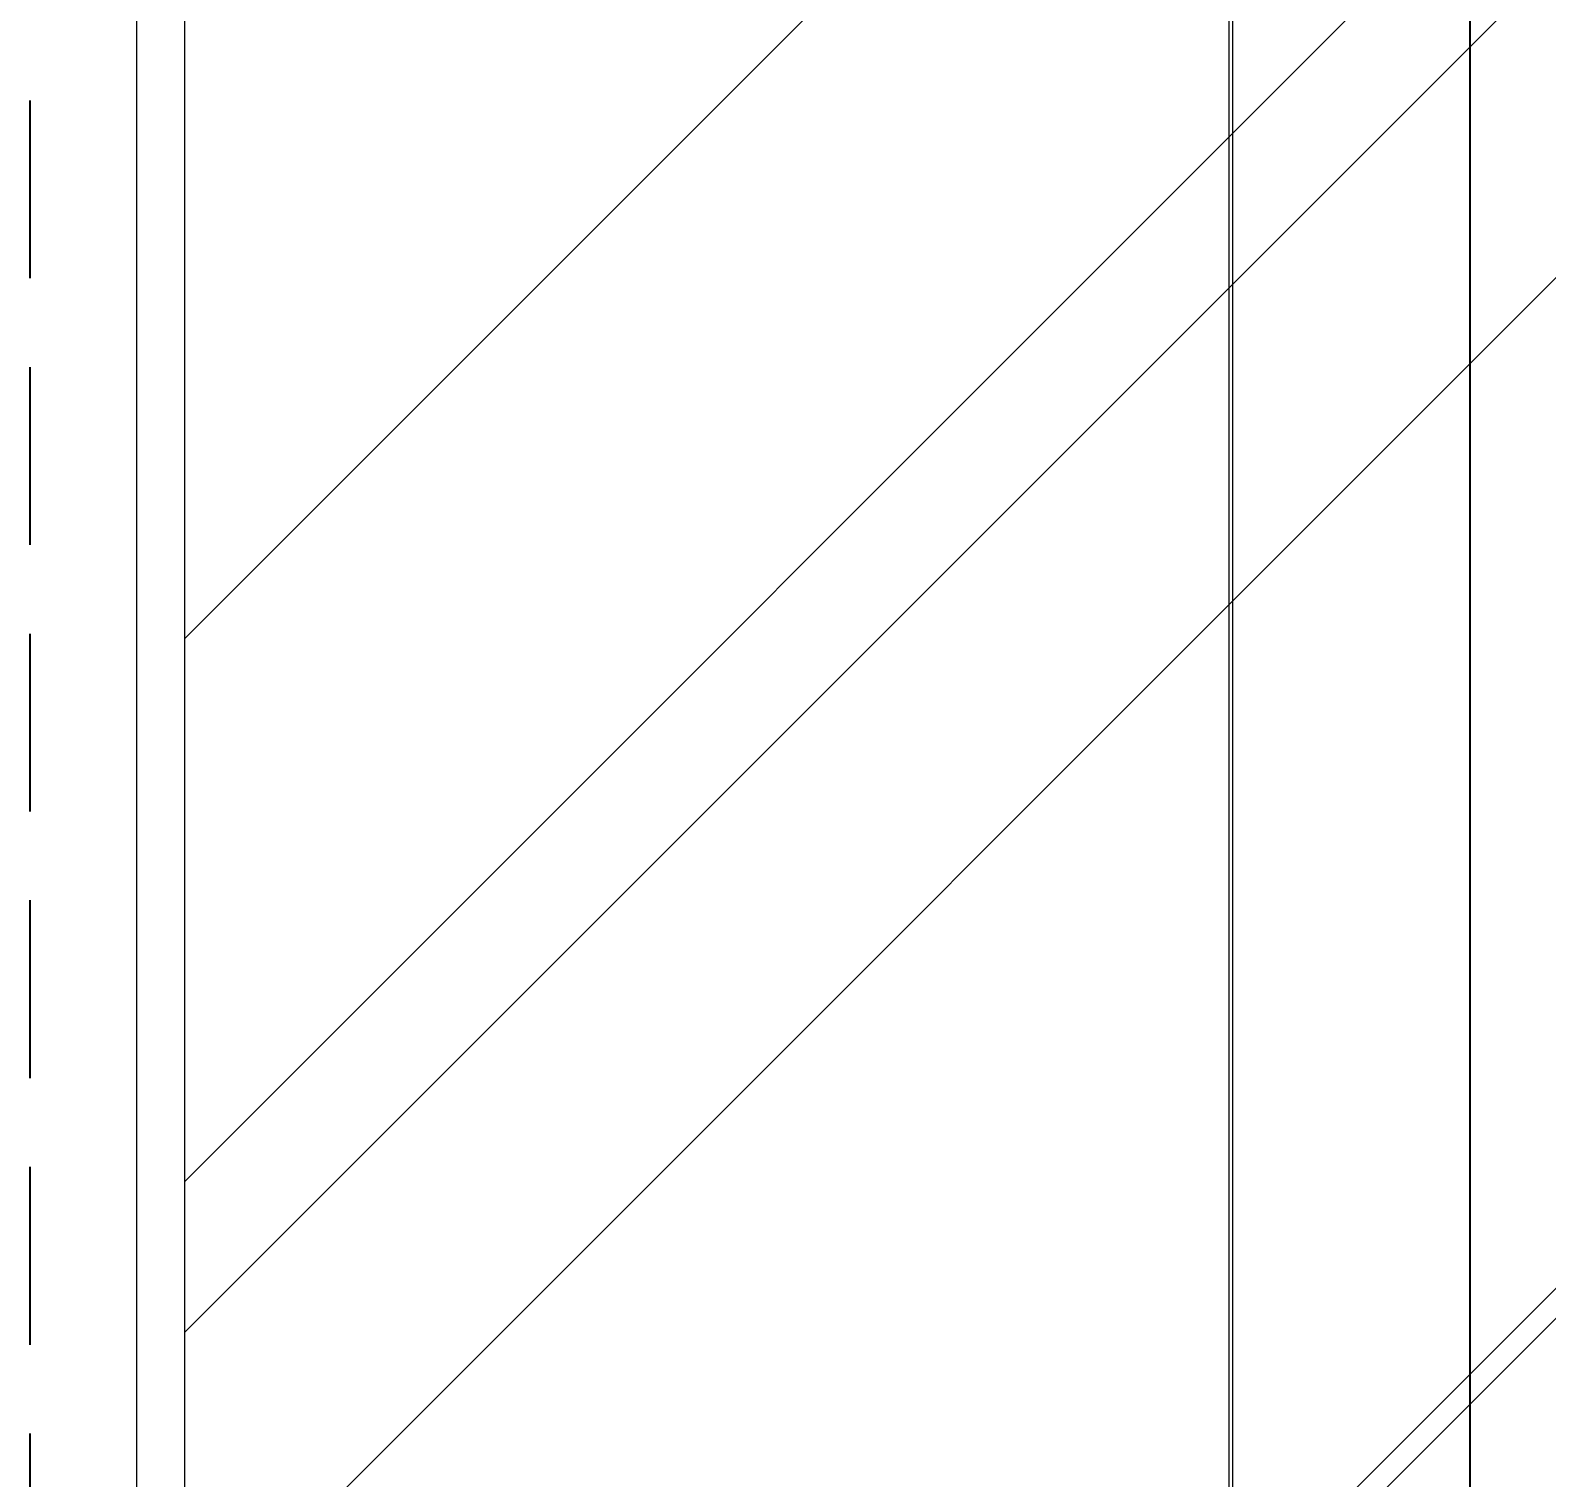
# Model space of a CAD drawing. Header units: inches. Extents: x 258415 to 640093, y 441672 to 945769.
# Drawn here: x 319612.3 to 320038.9, y 461086.4 to 461493.6 of the extents above; entities that cross this region are included whole.
import ezdxf

# ---------------------------------------------------------------- set-up
doc = ezdxf.new("R2010")
doc.units = ezdxf.units.IN
doc.header["$MEASUREMENT"] = 0
doc.linetypes.add('DASHED2', pattern=[0.375, 0.25, -0.125])
doc.layers.add('CQ Glass Door', color=4, linetype='Continuous', lineweight=0)
doc.layers.add('CQ Marble', color=6, linetype='Continuous', lineweight=0)
for name, color, linetype in [('CQ section wall', 3, 'Continuous'), ('CQ text label', 3, 'Continuous'), ('DIM', 251, 'Continuous')]:
    doc.layers.add(name, color=color, linetype=linetype)
doc.styles.get("Standard").update_dxf_attribs({"font": 'arial.ttf'})
doc.dimstyles.new('CQ Anno', dxfattribs={"dimscale": 40, "dimtxt": 2.2, "dimasz": 0.75, "dimexe": 1, "dimexo": 0.5, "dimgap": 0.5, "dimtad": 1, "dimrnd": 1, "dimdsep": 46, "dimtxsty": 'Standard', "dimblk": 'x-04-bw-gf-dim-50$0$DIM12', "dimcen": 0.0025, "dimdle": 0.5, "dimclrd": 8, "dimclre": 8, "dimclrt": 2, "dimazin": 2, "dimtfac": 1, "dimtix": 1, "dimtmove": 1, "dimatfit": 0, "dimfxl": 50, "dimtolj": 1, "dimtzin": 0, "dimlwd": -1, "dimarcsym": 1})

# ---------------------------------------------------------------- blocks, each defined once
blk = doc.blocks.new('FF-12 ELEVATION GLASS DOOR')
at = {"layer": 'CQ Glass Door', "lineweight": 0}
h = blk.add_hatch(dxfattribs=at)
h.set_pattern_fill('AR-RROOF', color=134, scale=300, angle=45)
h.set_pattern_definition([(45, (99007.84, -30582.87), (254.55844, 678.82251), [4500, -600, 1500, -300]), (45, (99183.9, -30194.66), (-494.26764, 70.00357), [900, -99, 1800, -225]), (45, (98933.6, -30296.49), (960.958116, 1245.21504), [2400, -420, 1200, -300])])
h.paths.add_polyline_path([(320076.46, 452520.68), (319656.13, 452520.68), (319656.13, 450320.66), (320076.46, 450320.66)])
h.paths.add_polyline_path([(320784.46, 452520.68), (320078.46, 452520.68), (320078.46, 450322.66), (320784.46, 450322.66)])
h.paths.add_polyline_path([(320786.46, 452520.68), (320876.13, 452520.68), (320876.13, 450320.66), (320786.46, 450320.66)])
at = {"layer": 'CQ Glass Door', "lineweight": 0, "elevation": 0}
for points in [[(319656.13, 450320.66), (319951.09, 450320.66), (319951.09, 452520.68), (319656.13, 452520.68)], [(320649.9, 452520.68), (319949.9, 452520.68), (319949.9, 450322.66), (320649.9, 450322.66)]]:
    blk.add_lwpolyline(points, close=True, dxfattribs=at)
blk = doc.blocks.new('x-04-bw-gf-dim-50$0$DIM12')
blk.add_line((0, -1), (0, 1))
at = {"color": 8}
blk.add_line((-1, 0), (1, 0), dxfattribs=at)
blk.add_circle((0, 0), 0.5)
blk = doc.blocks.new('*D357')
at = {"layer": 'Defpoints', "color": 0, "transparency": 16777216}
for p in [(320017.37, 461943.83), (320078.4, 461943.83), (320313.33, 459723.85, 0)]:
    blk.add_point(p, dxfattribs=at)
at = {"layer": 'DIM', "color": 8, "lineweight": -2, "transparency": 16777216}
for p, q in [((320068.4, 461943.83), (319997.37, 461943.83)), ((320303.33, 459723.85), (319997.37, 459723.85))]:
    blk.add_line(p, q, dxfattribs=at)
at = {"layer": 'DIM', "color": 8, "transparency": 16777216}
blk.add_line((320017.37, 459738.85), (320017.37, 461928.83), dxfattribs=at)
at = {"layer": 'DIM', "color": 8, "transparency": 16777216, "xscale": 15, "yscale": 15, "zscale": 15}
for p, rotation in [((320017.37, 461943.83), 90), ((320017.37, 459723.85), 270)]:
    blk.add_blockref('x-04-bw-gf-dim-50$0$DIM12', p, dxfattribs=dict(at, rotation=rotation))
at = {"layer": 'DIM', "color": 2, "transparency": 16777216, "insert": (319984.9, 460833.84), "char_height": 44, "attachment_point": 5, "rotation": 90}
blk.add_mtext('\\A1;2220', dxfattribs=at)

msp = doc.modelspace()

# ---------------------------------------------------------------- linework, layer by layer
at = {"layer": 'CQ Marble', "lineweight": 0, "ltscale": 1000}
msp.add_line((319642.266, 459723.855, 0), (319642.266, 462131.784, 0), dxfattribs=at)
at = {"layer": 'CQ section wall', "color": 251, "linetype": 'DASHED2', "ltscale": 200}
msp.add_line((319612.265, 459623.855, 0), (319612.265, 462161.784, 0), dxfattribs=at)

# ---------------------------------------------------------------- block references
at = {"layer": 'CQ text label'}
msp.add_blockref('FF-12 ELEVATION GLASS DOOR', (-0.452, 9423.153, 0), dxfattribs=at)

# ---------------------------------------------------------------- dimensions: what is measured, and where the dimension line sits
at = {"layer": 'DIM', "color": 8}
dim = msp.add_linear_dim(base=(320017.368, 461943.832), p1=(320313.334, 459723.855, 0), p2=(320078.404, 461943.832), angle=270, dimstyle='CQ Anno', override={"dimscale": 20}, dxfattribs=at)
dim.commit()
dim.dimension.update_dxf_attribs({"geometry": '*D357', "text_midpoint": (319984.903, 460833.844)})

doc.saveas('drawing.dxf')
